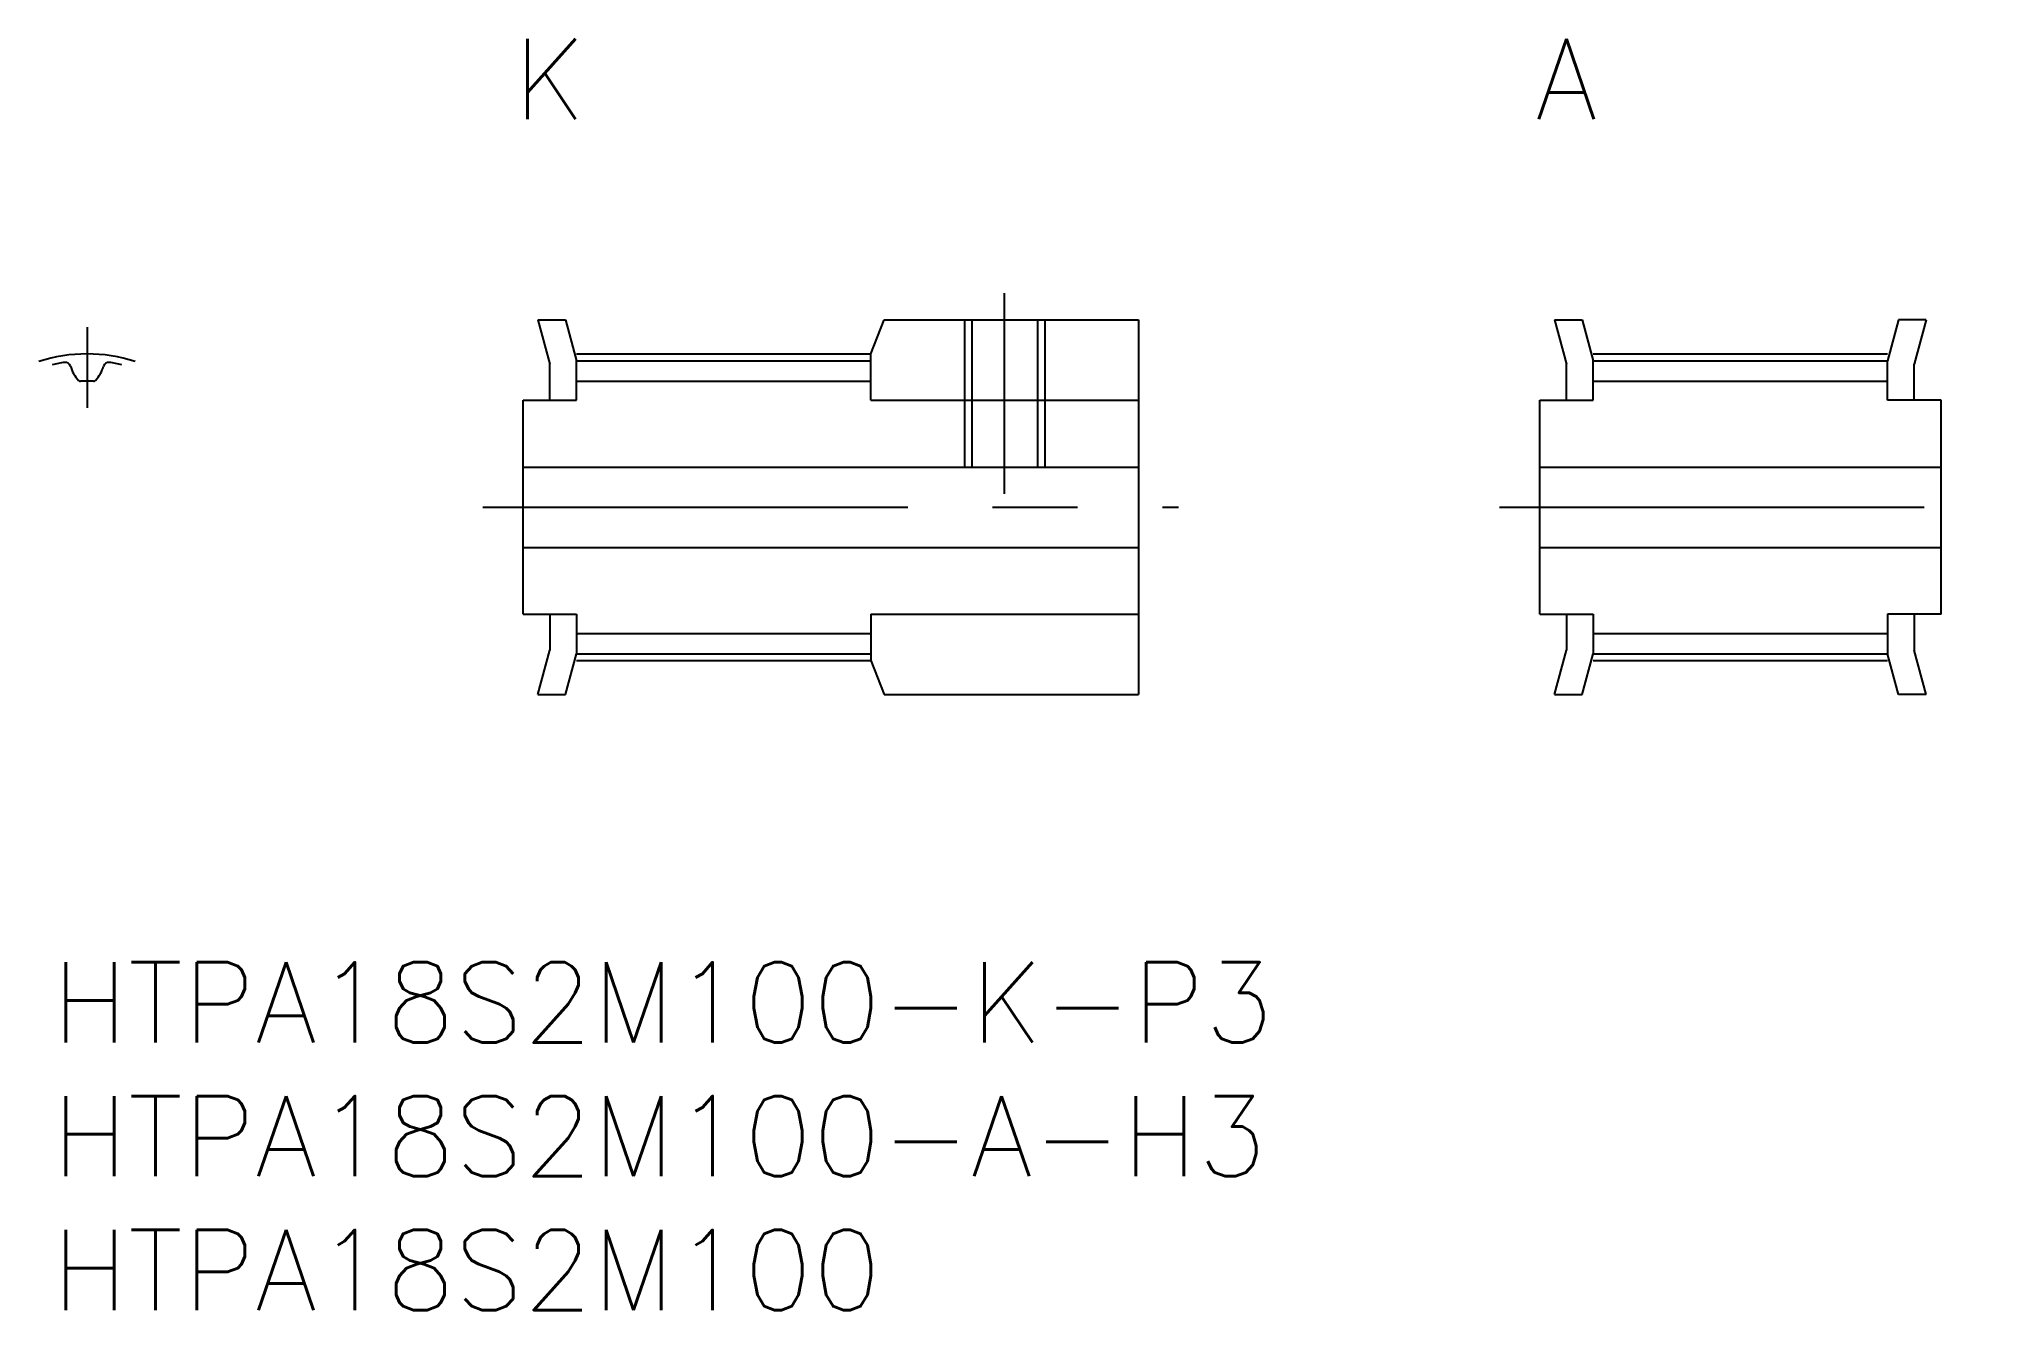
# Model space of a CAD drawing. Extents: x -0.5 to 72.1, y -13 to 34.5.
import ezdxf
from ezdxf.enums import TextEntityAlignment as Align

# ---------------------------------------------------------------- set-up
doc = ezdxf.new("R2010")
doc.units = 0
doc.header["$LTSCALE"] = 0.5
doc.linetypes.add('CENTER', pattern=[50.8, 31.75, -6.35, 6.35, -6.35])
doc.linetypes.add('DASHED', pattern=[19.05, 12.7, -6.35])
for name, color, linetype in [('MSM_CENTER', 1, 'CENTER'), ('MSM_CONTINUOUS', 7, 'CONTINUOUS'), ('MSM_DASHED', 4, 'DASHED'), ('MSM_PART_NUMBER', 7, 'CONTINUOUS')]:
    doc.layers.add(name, color=color, linetype=linetype)
doc.styles.add('MISUMI', font='txt.shx')
doc.styles.get("Standard").update_dxf_attribs({"font": 'txt.shx', "height": 1, "bigfont": 'bigfont.shx'})

# ---------------------------------------------------------------- blocks, each defined once
blk = doc.blocks.new('*U11')
at = {"layer": 'MSM_PART_NUMBER'}
blk.add_text('HTPA18S2M100-K-P3', height=3, dxfattribs=at).set_placement((0, -3))
blk = doc.blocks.new('*U12')
at = {"layer": 'MSM_PART_NUMBER'}
blk.add_text('HTPA18S2M100-A-H3', height=3, dxfattribs=at).set_placement((0, -8))
blk = doc.blocks.new('*U13')
at = {"layer": 'MSM_PART_NUMBER'}
blk.add_text('HTPA18S2M100', height=3, dxfattribs=at).set_placement((0, -13))

msp = doc.modelspace()

# ---------------------------------------------------------------- linework, layer by layer
at = {"layer": 'MSM_CENTER'}
for p, q in [((35.6, 17.5), (35.6, 25)), ((1.3, 23.729), (1.3, 20.715)), ((19.6, 22.73), (30.6, 22.73)), ((57.6, 22.73), (68.6, 22.73)), ((16.1, 17), (42.1, 17)), ((54.1, 17), (72.1, 17)), ((19.6, 11.27), (30.6, 11.27)), ((57.6, 11.27), (68.6, 11.27))]:
    msp.add_line(p, q, dxfattribs=at)
msp.add_arc((1.3, 17), 5.729, 71.68802, 108.31198, dxfattribs=at)
at = {"layer": 'MSM_CONTINUOUS'}
for p, q in [((18.156, 24), (18.6, 22.343)), ((18.156, 24), (19.191, 24)), ((19.191, 24), (19.6, 22.475)), ((30.6, 22.73), (31.1, 24)), ((31.1, 24), (40.6, 24)), ((40.6, 24), (40.6, 10)), ((56.156, 24), (56.6, 22.343)), ((56.156, 24), (57.191, 24)), ((57.191, 24), (57.6, 22.475)), ((69.009, 24), (68.6, 22.475)), ((70.044, 24), (69.009, 24)), ((70.044, 24), (69.6, 22.343)), ((30.6, 21), (30.6, 22.73)), ((18.6, 21), (18.6, 22.343)), ((19.6, 22.475), (30.6, 22.475)), ((19.6, 21), (19.6, 22.475)), ((56.6, 21), (56.6, 22.343)), ((57.6, 22.475), (68.6, 22.475)), ((57.6, 21), (57.6, 22.475)), ((68.6, 21), (68.6, 22.475)), ((69.6, 21), (69.6, 22.343)), ((19.6, 21.715), (30.6, 21.715)), ((57.6, 21.715), (68.6, 21.715)), ((17.6, 13), (17.6, 21)), ((17.6, 21), (19.6, 21)), ((30.6, 21), (40.6, 21)), ((55.6, 13), (55.6, 21)), ((55.6, 21), (57.6, 21)), ((70.6, 21), (68.6, 21)), ((70.6, 13), (70.6, 21)), ((17.6, 18.5), (40.6, 18.5)), ((55.6, 18.5), (70.6, 18.5)), ((17.6, 15.5), (40.6, 15.5)), ((55.6, 15.5), (70.6, 15.5)), ((17.6, 13), (19.6, 13)), ((18.6, 13), (18.6, 11.657)), ((19.6, 13), (19.6, 11.525)), ((30.6, 13), (40.6, 13)), ((30.6, 13), (30.6, 11.27)), ((55.6, 13), (57.6, 13)), ((56.6, 13), (56.6, 11.657)), ((57.6, 13), (57.6, 11.525)), ((70.6, 13), (68.6, 13)), ((68.6, 13), (68.6, 11.525)), ((69.6, 13), (69.6, 11.657)), ((18.156, 10), (18.6, 11.657)), ((19.6, 12.285), (30.6, 12.285)), ((56.156, 10), (56.6, 11.657)), ((57.6, 12.285), (68.6, 12.285)), ((70.044, 10), (69.6, 11.657)), ((19.191, 10), (19.6, 11.525)), ((19.6, 11.525), (30.6, 11.525)), ((30.6, 11.27), (31.1, 10)), ((57.191, 10), (57.6, 11.525)), ((57.6, 11.525), (68.6, 11.525)), ((69.009, 10), (68.6, 11.525)), ((18.156, 10), (19.191, 10)), ((31.1, 10), (40.6, 10)), ((56.156, 10), (57.191, 10)), ((70.044, 10), (69.009, 10))]:
    msp.add_line(p, q, dxfattribs=at)
for centre, radius, start, end in [((1.3, 17), 5.475, 98.7566, 103.73567), ((0.495, 22.223), 0.19, 16.23665, 98.7566), ((1.95, 22.647), 1.325, 196.23665, 223.17335), ((0.65, 22.647), 1.325, 316.82665, 343.76335), ((2.105, 22.223), 0.19, 81.2434, 163.76335), ((1.3, 17), 5.475, 76.26433, 81.2434), ((1.057, 21.809), 0.1, 223.17335, 272.89728), ((1.3, 17), 4.715, 87.10272, 92.89728), ((1.543, 21.809), 0.1, 267.10272, 316.82665)]:
    msp.add_arc(centre, radius, start, end, dxfattribs=at)
at = {"layer": 'MSM_DASHED'}
for p, q in [((34.1, 24), (34.1, 18.5)), ((34.37, 24), (34.37, 18.5)), ((36.829, 24), (36.829, 18.5)), ((37.1, 24), (37.1, 18.5))]:
    msp.add_line(p, q, dxfattribs=at)

# ---------------------------------------------------------------- block references
at = {"layer": 'MSM_CONTINUOUS'}
for name in ['*U11', '*U12', '*U13']:
    msp.add_blockref(name, (0, 0), dxfattribs=at)

# ---------------------------------------------------------------- texts
at = {"layer": 'MSM_PART_NUMBER', "style": 'MISUMI'}
for s, p in [('K', (18.6, 33)), ('A', (56.6, 33))]:
    msp.add_text(s, height=3, dxfattribs=at).set_placement(p, align=Align.MIDDLE_CENTER)

doc.saveas('drawing.dxf')
